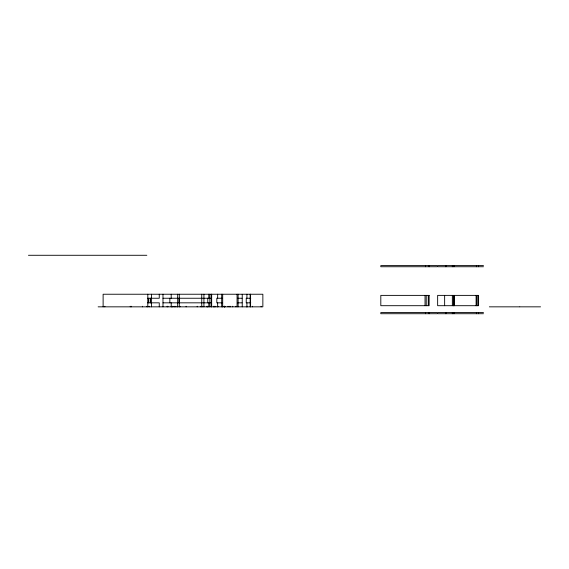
<?xml version="1.0" encoding="UTF-8"?>
<svg xmlns="http://www.w3.org/2000/svg" width="569" height="569" viewBox="0 0 569 569"><rect width="100%" height="100%" fill="white"/><g stroke="black" fill="none" stroke-linecap="round" stroke-linejoin="round"><path stroke-width="0.85" d="M28.45 255.282L146.83 255.282M436.949 265.595L380.81 265.595L380.81 266.74L436.949 266.74M483.479 265.595L437.646 265.595L437.646 266.74L483.479 266.74M242.024 294.237L103.117 294.237L103.117 306.84M147.705 298.248L159.263 298.248L159.263 294.237M162.983 298.248L211.462 298.248M222.159 298.248L216.817 298.248L216.817 302.829L222.159 302.829M237.515 298.248L242.024 298.248M250.751 298.248L246.242 298.248L246.242 302.829L250.751 302.829M147.705 302.829L159.263 302.829L159.263 306.84M162.983 302.829L211.462 302.829M237.515 302.829L242.024 302.829M98.131 306.84L262.857 306.84L262.857 294.237L242.238 294.237L242.238 306.84M489.354 306.84L519.717 306.84M519.931 306.84L540.55 306.84M436.949 312.573L380.81 312.573L380.81 313.718L436.949 313.718M483.479 312.573L437.646 312.573L437.646 313.718L483.479 313.718M478.586 265.595L478.586 266.74M478.586 312.573L478.586 313.718M477.782 295.382L477.782 305.695M476.409 265.595L476.409 266.74M476.409 295.382L476.473 305.695M476.409 312.573L476.409 313.718M476.104 295.382L476.104 305.695M454.112 295.382L454.112 305.695M453.955 265.595L453.955 266.74M453.955 312.573L453.955 313.718M453.507 295.382L453.507 305.695M453.329 295.382L453.329 305.695M452.348 265.595L452.348 266.74M452.348 295.382L452.348 305.695M452.348 312.573L452.348 313.718M445.868 265.595L445.868 266.74M445.868 312.573L445.868 313.718M444.638 295.382L444.638 305.695M429.126 265.595L429.126 266.74M429.126 312.573L429.126 313.718M428.265 295.382L428.265 305.695M426.224 295.382L426.224 305.695M425.498 265.595L425.498 266.74M425.498 312.573L425.498 313.718M425.043 295.382L425.043 305.695M261.143 306.271L261.143 306.84M252.551 306.271L252.551 306.84M250.58 294.237L250.58 306.84M250.154 294.237L250.154 306.84M247.202 306.271L247.202 306.84M246.918 294.237L246.918 298.248M246.918 302.829L246.918 306.84M246.384 306.271L246.384 306.84M238.112 294.237L238.112 306.84M237.06 294.237L237.06 306.84M235.964 306.271L235.872 306.84M232.721 306.271L232.721 306.84M230.466 306.271L230.466 306.84M229.527 306.271L229.527 306.84M228.034 306.271L228.034 306.84M224.449 306.271L224.449 306.84M224.3 306.271L224.3 306.84M224.136 306.271L224.136 306.84M222.692 294.237L222.692 306.84M222.33 306.271L222.33 306.84M221.704 294.237L221.704 306.84M217.913 306.271L217.913 306.84M217.657 294.237L217.657 298.248M217.657 302.829L217.657 306.84M215.807 306.271L215.807 306.84M214.328 306.271L214.328 306.84M213.987 306.271L213.987 306.84M213.724 306.271L213.724 306.84M211.661 294.237L211.661 306.84M211.305 294.237L211.305 306.84M209.854 294.237L209.854 306.84M208.809 294.237L208.809 298.248M208.809 302.829L208.809 306.84M207.777 298.248L207.777 302.829M207.671 306.271L207.671 306.84M207.521 306.271L207.521 306.84M206.874 306.271L206.874 306.84M203.922 294.237L203.922 306.84M202.792 306.271L202.792 306.84M201.746 294.237L201.746 306.84M200.907 306.271L200.907 306.84M197.215 306.271L197.215 306.84M186.134 306.271L186.134 306.84M179.982 306.271L179.982 306.84M179.285 294.237L179.285 306.84M179.022 298.248L179.022 302.829M177.677 294.237L177.677 306.84M177.137 306.271L177.137 306.84M175.103 306.271L175.103 306.84M174.832 306.271L174.832 306.84M173.004 306.271L173.004 306.84M172.741 306.271L172.741 306.84M171.347 306.271L171.347 306.84M171.198 294.237L171.198 298.248M171.198 302.829L171.198 306.84M169.854 298.248L169.854 302.829M167.883 306.271L167.883 306.84M167.13 306.271L167.13 306.84M162.983 294.237L162.983 306.84M151.439 294.237L151.439 306.84M150.486 298.248L150.486 302.829M150.223 298.248L150.223 302.829M149.17 306.271L149.17 306.84M148.388 298.248L148.388 302.829M147.805 294.237L147.805 306.84M146.98 306.271L146.98 306.84M142.506 306.271L142.506 306.84M131.211 306.271L131.211 306.84M130.251 306.271L130.251 306.84M104.838 306.271L104.838 306.84M429.126 295.382L380.81 295.382L380.81 305.695L429.126 305.695L429.126 295.382M478.586 295.382L437.646 295.382L437.646 305.695L478.586 305.695L478.586 295.382M453.977 305.695L453.977 295.382L453.955 305.695M224.855 306.84L224.855 306.271L224.826 306.84"/></g></svg>
